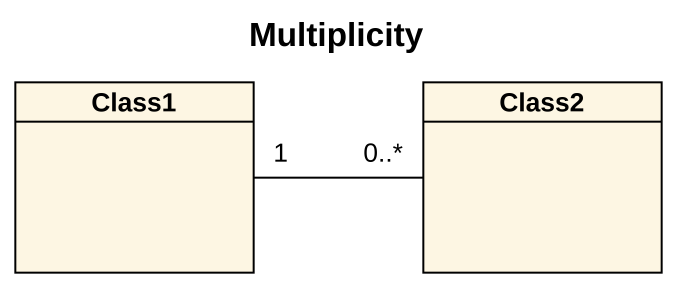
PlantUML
@startuml
title Multiplicity
hide circle
hide empty members
class Class1
class Class2
Class1 "1" -right- "0..*" Class2
@enduml
